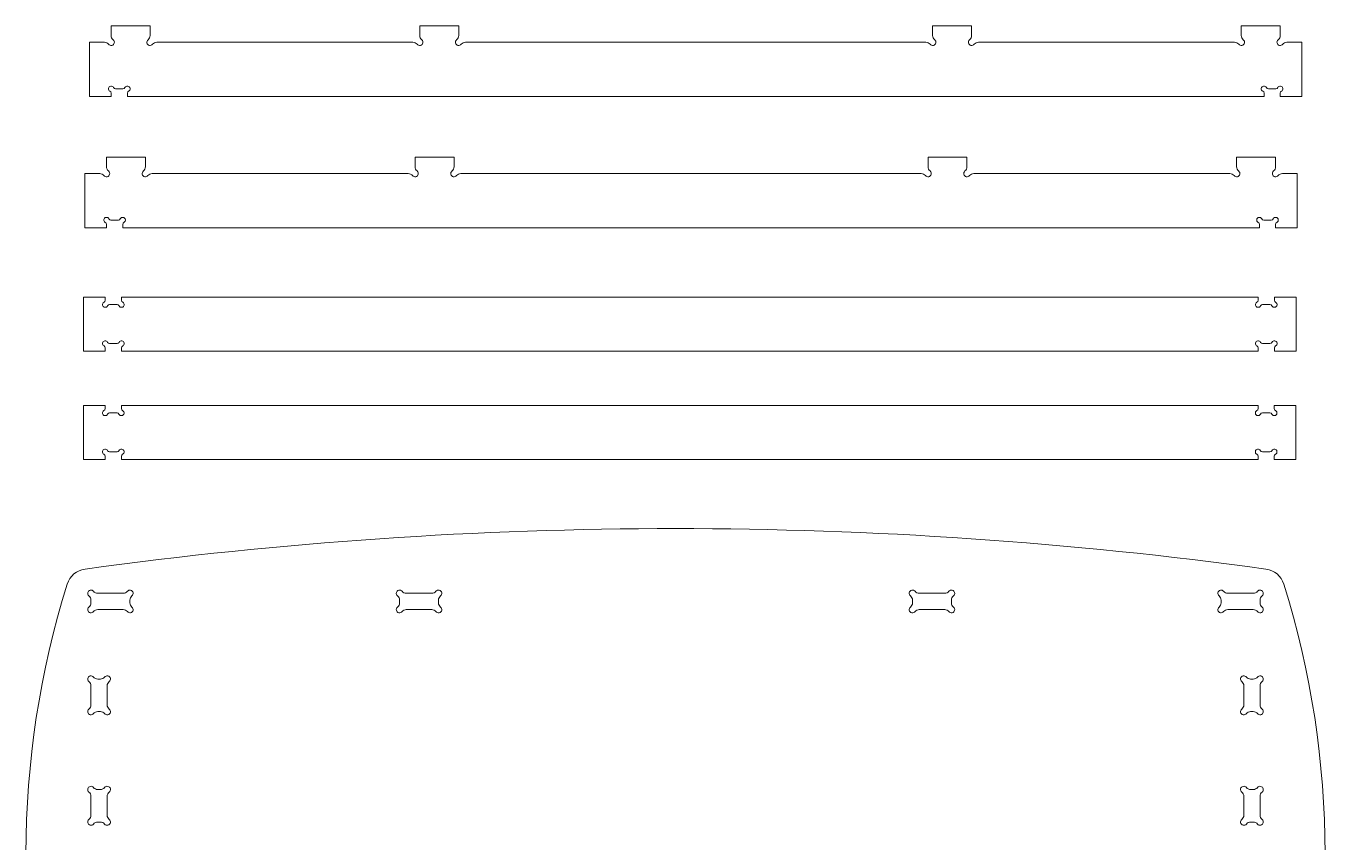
# Model space of a CAD drawing. Header units: millimetres. Extents: x -534 to 666, y -172 to 1335.
# Drawn here: x -534 to 666, y 581 to 1335 of the extents above; entities that cross this region are included whole.
import ezdxf

# ---------------------------------------------------------------- set-up
doc = ezdxf.new("R2010")
doc.units = ezdxf.units.MM

msp = doc.modelspace()

# ---------------------------------------------------------------- linework, layer by layer
at = {"color": 7, "linetype": 'Continuous', "lineweight": 15}
for p, q in [((-455.2402770302, 1334.8133102413), (-455.2402770302, 1326.0583082397)), ((-455.2402770302, 1334.8133102413), (-419.2402770302, 1334.8133102413)), ((-419.2402770302, 1334.8133102413), (-419.2402770302, 1326.0583082397)), ((-170.1634155341, 1334.8133102413), (-170.1634155341, 1326.0583082397)), ((-170.1634155341, 1334.8133102413), (-134.1634155341, 1334.8133102413)), ((-134.1634155341, 1334.8133102413), (-134.1634155341, 1326.0583082397)), ((303.6828614736, 1334.8133102413), (339.6828614736, 1334.8133102413)), ((303.6828614736, 1334.8133102413), (303.6828614736, 1326.0583082397)), ((339.6828614736, 1334.8133102413), (339.6828614736, 1326.0583082397)), ((588.7597229697, 1334.8133102413), (588.7597229697, 1326.0583082397)), ((588.7597229697, 1334.8133102413), (624.7597229697, 1334.8133102413)), ((624.7597229697, 1334.8133102413), (624.7597229697, 1326.0583082397)), ((-475.2402770303, 1319.8133102413), (-475.2402770303, 1269.8133102413)), ((-475.2402770303, 1319.8133102413), (-461.4852750286, 1319.8133102413)), ((-412.9952790318, 1319.8133102413), (-176.4084135325, 1319.8133102413)), ((-127.9184175357, 1319.8133102413), (297.4378634752, 1319.8133102413)), ((345.927859472, 1319.8133102413), (582.5147249713, 1319.8133102413)), ((631.0047209681, 1319.8133102413), (644.7597229697, 1319.8133102413)), ((644.7597229697, 1319.8133102413), (644.7597229697, 1269.8133102413)), ((-455.2402770303, 1272.8232216335), (-455.2402770303, 1269.8133102413)), ((-444.2714059044, 1276.8133102413), (-451.1890455185, 1276.8133102413)), ((-440.2402770303, 1269.8133102413), (-440.2402770303, 1272.8133102413)), ((609.7597229697, 1272.8133102413), (609.7597229697, 1269.8133102413)), ((620.708491458, 1276.8133102413), (613.7908518439, 1276.8133102413)), ((624.7597229697, 1269.8133102413), (624.7597229697, 1272.8232216335)), ((-475.2402770303, 1269.8133102413), (-455.2402770303, 1269.8133102413)), ((-440.2402770303, 1269.8133102413), (609.7597229697, 1269.8133102413)), ((624.7597229697, 1269.8133102413), (644.7597229697, 1269.8133102413)), ((-459.5231729432, 1213.5740512447), (-459.5231729432, 1204.8190492431)), ((-459.5231729432, 1213.5740512447), (-423.5231729432, 1213.5740512447)), ((-423.5231729432, 1213.5740512447), (-423.5231729432, 1204.8190492431)), ((-174.4463114471, 1213.5740512447), (-174.4463114471, 1204.8190492431)), ((-174.4463114471, 1213.5740512447), (-138.4463114471, 1213.5740512447)), ((-138.4463114471, 1213.5740512447), (-138.4463114471, 1204.8190492431)), ((299.3999655606, 1213.5740512447), (335.3999655606, 1213.5740512447)), ((299.3999655606, 1213.5740512447), (299.3999655606, 1204.8190492431)), ((335.3999655606, 1213.5740512447), (335.3999655606, 1204.8190492431)), ((584.4768270567, 1213.5740512447), (584.4768270567, 1204.8190492431)), ((584.4768270567, 1213.5740512447), (620.4768270567, 1213.5740512447)), ((620.4768270567, 1213.5740512447), (620.4768270567, 1204.8190492431)), ((-479.5231729432, 1198.5740512447), (-479.5231729432, 1148.5740512447)), ((-479.5231729433, 1198.5740512447), (-465.7681709416, 1198.5740512447)), ((-417.2781749448, 1198.5740512447), (-180.6913094455, 1198.5740512447)), ((-132.2013134487, 1198.5740512447), (293.1549675622, 1198.5740512447)), ((341.644963559, 1198.5740512447), (578.2318290583, 1198.5740512447)), ((626.7218250551, 1198.5740512447), (640.4768270568, 1198.5740512447)), ((640.4768270568, 1198.5740512447), (640.4768270568, 1148.5740512447)), ((-448.5543018174, 1155.5740512447), (-455.4719414315, 1155.5740512447)), ((616.425595545, 1155.5740512447), (609.5079559309, 1155.5740512447)), ((-479.5231729432, 1148.5740512447), (-459.5231729432, 1148.5740512447)), ((-459.5231729432, 1151.5839626369), (-459.5231729432, 1148.5740512447)), ((-444.5231729432, 1148.5740512447), (-444.5231729432, 1151.5740512447)), ((-444.5231729432, 1148.5740512447), (605.4768270568, 1148.5740512447)), ((605.4768270568, 1151.5740512447), (605.4768270568, 1148.5740512447)), ((620.4768270568, 1148.5740512447), (620.4768270568, 1151.5839626369)), ((620.4768270568, 1148.5740512447), (640.4768270568, 1148.5740512447)), ((-480.671305283, 1084.5465288256), (-480.671305283, 1034.5465169047)), ((-480.671305283, 1084.5465288256), (-460.6713057301, 1084.5465288256)), ((-460.6713057301, 1084.5465288256), (-460.6713057301, 1081.5366134737)), ((-445.671305134, 1081.5465674494), (-445.671305134, 1084.5465288256)), ((-445.671305134, 1084.5465288256), (604.3286844351, 1084.5465288256)), ((604.3286844351, 1084.5465288256), (604.3286844351, 1081.5465674494)), ((619.32867013, 1081.5366134737), (619.32867013, 1084.5465288256)), ((619.32867013, 1084.5465288256), (639.3286510565, 1084.5465288256)), ((639.3286510565, 1084.5465288256), (639.3286510565, 1034.5465169047)), ((-456.6200748822, 1077.5465593432), (-449.7024343154, 1077.5465593432)), ((608.3598657706, 1077.5465593432), (615.2774616339, 1077.5465593432)), ((-480.671305283, 1034.5465169047), (-460.6713057301, 1034.5465169047)), ((-460.6713057301, 1037.5564322565), (-460.6713057301, 1034.5465169047)), ((-449.7024343154, 1041.5465459917), (-456.6200748822, 1041.5465459917)), ((-445.671305134, 1034.5465169047), (-445.671305134, 1037.5465378855)), ((-445.671305134, 1034.5465169047), (604.3286844351, 1034.5465169047)), ((604.3286844351, 1037.5465378855), (604.3286844351, 1034.5465169047)), ((615.2774616339, 1041.5465459917), (608.3598657706, 1041.5465459917)), ((619.32867013, 1034.5465169047), (619.32867013, 1037.5564322565)), ((619.32867013, 1034.5465169047), (639.3286510565, 1034.5465169047)), ((-480.7487304503, 984.5325088709), (-480.7487304503, 934.53249695)), ((-480.7487304503, 984.5325088709), (-460.7487308973, 984.5325088709)), ((-460.7487308973, 984.5325088709), (-460.7487308973, 981.5225935191)), ((-445.7487303013, 981.5325474948), (-445.7487303013, 984.5325088709)), ((-445.7487303013, 984.5325088709), (604.2512592679, 984.5325088709)), ((604.2512592679, 984.5325088709), (604.2512592679, 981.5325474948)), ((619.2512449628, 981.5225935191), (619.2512449628, 984.5325088709)), ((619.2512449628, 984.5325088709), (639.2512258893, 984.5325088709)), ((639.2512258893, 984.5325088709), (639.2512258893, 934.53249695)), ((-456.6975000495, 977.5325393885), (-449.7798594826, 977.5325393885)), ((608.2824406034, 977.5325393885), (615.2000364667, 977.5325393885)), ((-460.7487308973, 937.5424123019), (-460.7487308973, 934.53249695)), ((-449.7798594826, 941.5325260371), (-456.6975000495, 941.5325260371)), ((-445.7487303013, 934.53249695), (-445.7487303013, 937.5325179309)), ((604.2512592679, 937.5325179309), (604.2512592679, 934.53249695)), ((615.2000364667, 941.5325260371), (608.2824406034, 941.5325260371)), ((619.2512449628, 934.53249695), (619.2512449628, 937.5424123019)), ((-480.7487304503, 934.53249695), (-460.7487308973, 934.53249695)), ((-445.7487303013, 934.53249695), (604.2512592679, 934.53249695)), ((619.2512449628, 934.53249695), (639.2512258893, 934.53249695)), ((-473.873694821, 802.1926061965), (-473.873694821, 804.7026099421)), ((-467.6287001211, 810.9476120926), (-444.1186910707, 810.9476120926)), ((-437.8736963707, 804.7026099421), (-437.8736963707, 802.1926061965)), ((-188.7968456584, 802.1926061965), (-188.7968456584, 804.7026099421)), ((-182.5518286067, 810.9476120926), (-159.0418195564, 810.9476120926)), ((-152.796832307, 804.7026099421), (-152.796832307, 802.1926061965)), ((285.0494706791, 802.1926061965), (285.0494706791, 804.7026099421)), ((291.2944281262, 810.9476120926), (314.8044669789, 810.9476120926)), ((321.0494244259, 804.7026099421), (321.0494244259, 802.1926061965)), ((570.1262676877, 802.1926061965), (570.1262676877, 804.7026099421)), ((576.3712847394, 810.9476120926), (599.8812639874, 810.9476120926)), ((606.1262810391, 804.7026099421), (606.1262810391, 802.1926061965)), ((-444.1186910707, 795.9476114965), (-467.6287001211, 795.9476114965)), ((-159.0418195564, 795.9476114965), (-182.5518286067, 795.9476114965)), ((314.8044669789, 795.9476114965), (291.2944281262, 795.9476114965)), ((599.8812639874, 795.9476114965), (576.3712847394, 795.9476114965)), ((-473.873694821, 725.5287172056), (-473.873694821, 708.0187203146)), ((-465.1186963755, 731.7737193562), (-467.6287001211, 731.7737193562)), ((-458.873694225, 708.0187203146), (-458.873694225, 725.5287172056)), ((591.1262953442, 725.5287172056), (591.1262953442, 708.0187203146)), ((599.8812639874, 731.7737193562), (597.3713123959, 731.7737193562)), ((606.1262810391, 708.0187203146), (606.1262810391, 725.5287172056)), ((-467.6287001211, 701.7737181641), (-465.1186963755, 701.7737181641)), ((597.3713123959, 701.7737181641), (599.8812639874, 701.7737181641)), ((-465.1186963755, 629.7737212635), (-467.6287001211, 629.7737212635)), ((599.8812639874, 629.7737212635), (597.3713123959, 629.7737212635)), ((-473.873694821, 623.5287340141), (-473.873694821, 606.0187073208)), ((-458.873694225, 606.0187073208), (-458.873694225, 623.5287340141)), ((591.1262953442, 623.5287340141), (591.1262953442, 606.0187073208)), ((606.1262810391, 606.0187073208), (606.1262810391, 623.5287340141)), ((-467.6287001211, 599.7737200714), (-465.1186963755, 599.7737200714)), ((597.3713123959, 599.7737200714), (599.8812639874, 599.7737200714))]:
    msp.add_line(p, q, dxfattribs=at)
for centre, radius, start, end in [((-455.2402770302, 1319.8133102413), 2.999999999999942, 218.6821874535, 51.3178125465), ((-450.2402770302, 1326.0583082397), 5.000000000000512, 180, 231.3178125465), ((-419.2402770302, 1319.8133102413), 2.999999999999942, 128.6821874535, 321.3178125465), ((-424.2402770302, 1326.0583082397), 5.000000000000105, 308.6821874535, 0), ((-170.1634155341, 1319.8133102413), 2.999999999999924, 218.6821874535, 51.3178125465), ((-165.1634155341, 1326.0583082397), 5.000000000000796, 180, 231.3178125465), ((-134.1634155341, 1319.8133102413), 2.999999999999897, 128.6821874535, 321.3178125465), ((-139.1634155341, 1326.0583082397), 4.999999999999998, 308.6821874535, 0), ((303.6828614736, 1319.8133102413), 2.999999999999897, 218.6821874535, 51.3178125465), ((308.6828614736, 1326.0583082397), 4.999999999999998, 180, 231.3178125465), ((339.6828614736, 1319.8133102413), 2.999999999999907, 128.6821874535, 321.3178125465), ((334.6828614736, 1326.0583082397), 4.999999999999927, 308.6821874535, 0), ((588.7597229697, 1319.8133102413), 2.999999999999977, 218.6821874535, 51.3178125465), ((593.7597229697, 1326.0583082397), 5.000000000000069, 180, 231.3178125465), ((624.7597229697, 1319.8133102413), 2.999999999999977, 128.6821874535, 321.3178125465), ((619.7597229697, 1326.0583082397), 5.000000000000069, 308.6821874535, 0), ((-461.4852750286, 1314.8133102413), 5.000000000000254, 38.6821874535, 90), ((-412.9952790318, 1314.8133102413), 5.000000000000227, 90, 141.3178125465), ((-176.4084135325, 1314.8133102413), 5.00000000000021, 38.6821874535, 90), ((-127.9184175357, 1314.8133102413), 5.000000000000018, 90, 141.3178125465), ((297.4378634752, 1314.8133102413), 5.000000000000007, 38.6821874535, 90), ((345.927859472, 1314.8133102413), 4.999999999999935, 90, 141.3178125465), ((582.5147249713, 1314.8133102413), 5.00000000000021, 38.6821874535, 90), ((631.0047209681, 1314.8133102413), 5.00000000000021, 90, 141.3178125465), ((-455.2402770303, 1276.8543505076), 2.500000000002219, 25.8059368095, 243.6122000387), ((-457.2402770303, 1272.8232216335), 2, 359.9999999999, 63.6122000388), ((-451.1890455185, 1278.8133102413), 1.99999999999978, 205.8059368094, 270), ((-444.2714059044, 1278.8133102413), 1.999999999999773, 270, 334.1940631908), ((-440.2201743926, 1276.8543505076), 2.500000000001076, 296.1024258834, 154.1940631906), ((-438.2402770303, 1272.8133102413), 1.999999999999917, 116.1024258834, 180), ((609.7396203321, 1276.8543505076), 2.500000000000185, 25.8059368094, 243.8975741167), ((607.7597229697, 1272.8133102413), 2.000000000001968, 0, 63.8975741165), ((613.7908518439, 1278.8133102413), 1.999999999999934, 205.8059368094, 270), ((620.708491458, 1278.8133102413), 1.999999999999773, 270, 334.1940631906), ((624.7597229697, 1276.8543505077), 2.500000000006869, 296.3877999613, 154.1940631907), ((626.7597229697, 1272.8232216335), 1.999999999999773, 116.3877999612, 180), ((-459.5231729432, 1198.5740512447), 2.99999999999996, 218.6821874535, 51.3178125465), ((-454.5231729432, 1204.8190492431), 5.000000000000568, 180, 231.3178125465), ((-423.5231729432, 1198.5740512447), 2.999999999999817, 128.6821874535, 321.3178125465), ((-428.5231729432, 1204.8190492431), 5.000000000000069, 308.6821874535, 0), ((-174.4463114471, 1198.5740512447), 2.999999999999924, 218.6821874535, 51.3178125465), ((-169.4463114471, 1204.8190492431), 5.000000000000796, 180, 231.3178125465), ((-138.4463114471, 1198.5740512447), 3.000000000000017, 128.6821874535, 321.3178125465), ((-143.4463114471, 1204.8190492431), 4.999999999999998, 308.6821874535, 0), ((299.3999655606, 1198.5740512447), 2.999999999999995, 218.6821874535, 51.3178125465), ((304.3999655606, 1204.8190492431), 4.999999999999998, 180, 231.3178125465), ((335.3999655606, 1198.5740512447), 2.999999999999817, 128.6821874535, 321.3178125465), ((330.3999655606, 1204.8190492431), 4.999999999999963, 308.6821874535, 0), ((584.4768270567, 1198.5740512447), 2.99999999999996, 218.6821874535, 51.3178125465), ((589.4768270567, 1204.8190492431), 5.000000000000069, 180, 231.3178125465), ((620.4768270567, 1198.5740512447), 2.999999999999817, 128.6821874535, 321.3178125465), ((615.4768270567, 1204.8190492431), 5.000000000000069, 308.6821874535, 0), ((-465.7681709416, 1193.5740512447), 5.000000000000112, 38.6821874535, 90), ((-417.2781749448, 1193.5740512447), 5.00000000000021, 90, 141.3178125465), ((-180.6913094455, 1193.5740512447), 5.000000000000227, 38.6821874535, 90), ((-132.2013134487, 1193.5740512447), 5, 90, 141.3178125465), ((293.1549675622, 1193.5740512447), 5, 38.6821874535, 90), ((341.644963559, 1193.5740512447), 5.000000000000227, 90, 141.3178125465), ((578.2318290583, 1193.5740512447), 5.000000000000157, 38.6821874535, 90), ((626.7218250551, 1193.5740512447), 5.00000000000021, 90, 141.3178125465), ((-459.5231729432, 1155.6150915111), 2.50000000000227, 25.8059368095, 243.6122000387), ((-461.5231729432, 1151.5839626369), 2, 359.9999999999, 63.6122000388), ((-455.4719414315, 1157.5740512447), 1.999999999999773, 205.8059368094, 270), ((-448.5543018174, 1157.5740512447), 1.999999999999773, 270, 334.1940631908), ((-444.5030703056, 1155.6150915111), 2.500000000000925, 296.1024258834, 154.1940631906), ((-442.5231729432, 1151.5740512447), 2.000000000000121, 116.1024258834, 180), ((605.4567244191, 1155.6150915111), 2.499999999999984, 25.8059368094, 243.8975741167), ((603.4768270568, 1151.5740512447), 2.000000000001968, 0, 63.8975741165), ((609.5079559309, 1157.5740512447), 2.000000000000036, 205.8059368094, 270), ((616.425595545, 1157.5740512447), 1.999999999999773, 270, 334.1940631906), ((620.4768270568, 1155.6150915111), 2.500000000006869, 296.3877999613, 154.1940631907), ((622.4768270568, 1151.5839626369), 1.999999999999886, 116.3877999612, 180), ((-462.6713060281, 1081.5366344793), 2, 296.3877999613, 359.9999999999), ((-443.6713060281, 1081.5465458715), 1.999999999999773, 180, 243.8975741166), ((602.3286939719, 1081.5465458715), 2.000000000001968, 296.1024258835, 0), ((621.3286939719, 1081.5366344793), 2.000000000002845, 180, 243.6122000389), ((-460.6713060281, 1077.5055056051), 2.500000000004746, 116.3877999612, 334.1940631907), ((-456.6200745163, 1075.5465458715), 1.999999999999773, 90, 154.1940631906), ((-449.7024349023, 1075.5465458715), 2.000000000003299, 25.8059368096, 90), ((-445.6512033905, 1077.5055056051), 2.500000000000712, 205.8059368093, 63.8975741166), ((604.3085913343, 1077.5055056051), 2.499999999999984, 116.1024258833, 334.1940631906), ((608.359822846, 1075.5465458715), 2.000000000000682, 90, 154.1940631906), ((615.2774624601, 1075.5465458715), 1.999999999999773, 25.8059368094, 90), ((619.3286939719, 1077.5055056051), 2.500000000002768, 205.8059368095, 63.6122000386), ((-460.6713060281, 1041.5875861379), 2.50000000000212, 25.8059368095, 243.6122000387), ((-445.6512033905, 1041.5875861379), 2.500000000001076, 296.1024258834, 154.1940631906), ((604.3085913343, 1041.5875861379), 2.499999999999984, 25.8059368094, 243.8975741167), ((619.3286939719, 1041.5875861379), 2.500000000006665, 296.3877999613, 154.1940631907), ((-462.6713060281, 1037.5564572637), 2, 359.9999999999, 63.6122000388), ((-456.6200745163, 1043.5465458715), 1.999999999999879, 205.8059368094, 270), ((-449.7024349023, 1043.5465458715), 1.999999999999773, 270, 334.1940631908), ((-443.6713060281, 1037.5465458715), 1.999999999999917, 116.1024258834, 180), ((602.3286939719, 1037.5465458715), 2.000000000002172, 0, 63.8975741165), ((608.359822846, 1043.5465458715), 1.999999999999934, 205.8059368094, 270), ((615.2774624601, 1043.5465458715), 1.999999999999773, 270, 334.1940631906), ((621.3286939719, 1037.5564572638), 1.999999999999773, 116.3877999612, 180), ((-460.7487311953, 977.4914856505), 2.500000000004619, 116.3877999612, 334.1940631907), ((-462.7487311953, 981.5226145246), 2, 296.3877999613, 359.9999999999), ((-456.6974996836, 975.5325259169), 1.999999999999773, 90, 154.1940631906), ((-449.7798600695, 975.5325259168), 2.000000000003201, 25.8059368096, 90), ((-445.7286285577, 977.4914856505), 2.500000000000304, 205.8059368093, 63.8975741166), ((-443.7487311953, 981.5325259168), 1.999999999999773, 180, 243.8975741166), ((604.231166167, 977.4914856505), 2.500000000000135, 116.1024258833, 334.1940631906), ((602.2512688047, 981.5325259169), 2.000000000001968, 296.1024258835, 0), ((608.2823976788, 975.5325259169), 2.000000000000682, 90, 154.1940631906), ((615.2000372929, 975.5325259169), 1.999999999999773, 25.8059368094, 90), ((619.2512688047, 977.4914856505), 2.500000000002871, 205.8059368095, 63.6122000386), ((621.2512688047, 981.5226145246), 2.000000000002641, 180, 243.6122000389), ((-460.7487311953, 941.5735661832), 2.50000000000227, 25.8059368095, 243.6122000387), ((-462.7487311953, 937.5424373091), 2, 359.9999999999, 63.6122000388), ((-456.6974996836, 943.5325259168), 1.999999999999773, 205.8059368094, 270), ((-449.7798600695, 943.5325259168), 1.999999999999773, 270, 334.1940631908), ((-445.7286285577, 941.5735661832), 2.500000000000925, 296.1024258834, 154.1940631906), ((-443.7487311953, 937.5325259168), 1.999999999999917, 116.1024258834, 180), ((604.231166167, 941.5735661832), 2.500000000000086, 25.8059368094, 243.8975741167), ((602.2512688047, 937.5325259169), 2.000000000001968, 0, 63.8975741165), ((608.2823976788, 943.5325259169), 1.999999999999983, 205.8059368094, 270), ((615.2000372929, 943.5325259169), 1.999999999999773, 270, 334.1940631906), ((619.2512688047, 941.5735661832), 2.500000000006767, 296.3877999613, 154.1940631907), ((621.2512688047, 937.5424373091), 1.999999999999773, 116.3877999612, 180), ((66.126304881, -3129.2864625), 4000, 82.1622261053, 97.8377738947), ((-476.6212085707, 813.5329775254), 20.00000000000026, 97.8377738947, 162.5557850842), ((608.8738183326, 813.5329775254), 20.00000000000059, 17.4442149158, 82.1622261053), ((296.126304881, 570.7135375), 830.0000000000003, 162.5557850842, 197.4442149158), ((-163.873695119, 570.7135375), 830.0000000000006, 342.5557850842, 17.4442149158), ((-473.873695119, 810.9476104469), 3.000000000000191, 38.6821874535, 231.3178125465), ((-478.873695119, 804.7026124485), 5.000000000091461, 0, 51.3178125465), ((-467.6286971206, 815.9476104469), 4.999999999999886, 218.6821874535, 270), ((-444.1186931174, 815.9476104469), 5.000000000000131, 270, 321.3178125465), ((-437.873695119, 810.9476104469), 3.000000000000191, 308.6821874535, 141.3178125465), ((-432.873695119, 804.7026124485), 4.999999999999829, 128.6821874535, 180), ((-188.7968336229, 810.9476104469), 3.000000000000279, 38.6821874535, 231.3178125465), ((-193.7968336229, 804.7026124485), 5.000000000091433, 360, 51.3178125465), ((-182.5518356245, 815.9476104469), 4.999999999999887, 218.6821874535, 270), ((-159.0418316213, 815.9476104469), 4.999999999999887, 270, 321.3178125465), ((-152.7968336229, 810.9476104469), 3.000000000000302, 308.6821874535, 141.3178125465), ((-147.7968336229, 804.7026124485), 4.999999999999963, 128.6821874535, 180), ((285.0494433848, 810.9476104469), 2.999999999999995, 38.6821874535, 231.3178125465), ((280.0494433848, 804.7026124485), 4.999999999999909, 0, 51.3178125465), ((291.2944413832, 815.9476104469), 5.000000000000227, 218.6821874535, 270), ((314.8044453864, 815.9476104469), 5.000000000000327, 270, 321.3178125465), ((321.0494433848, 810.9476104469), 3.000000000000137, 308.6821874535, 141.3178125465), ((326.0494433848, 804.7026124485), 4.999999999999886, 128.6821874535, 180), ((570.1263048809, 810.9476104469), 3.000000000000208, 38.6821874535, 231.3178125465), ((565.1263048809, 804.7026124485), 4.999999999999945, 360, 51.3178125465), ((576.3713028793, 815.9476104469), 5.000000000000069, 218.6821874535, 270), ((599.8813068825, 815.9476104469), 5.000000000000265, 270, 321.3178125465), ((606.1263048809, 810.9476104469), 3.000000000000332, 308.6821874535, 141.3178125465), ((611.1263048809, 804.7026124485), 4.999999999999886, 128.6821874535, 180), ((-473.873695119, 795.9476104469), 2.999999999999942, 128.6821874535, 321.3178125465), ((-478.873695119, 802.1926084453), 4.999999999999945, 308.6821874535, 0), ((-467.6286971206, 790.9476104469), 5.00000000293528, 90, 141.3178125465), ((-444.1186931174, 790.9476104469), 4.99999999999998, 38.6821874535, 90), ((-437.873695119, 795.9476104469), 3.000000000000031, 218.6821874535, 51.3178125465), ((-432.873695119, 802.1926084453), 4.999999999999838, 180, 231.3178125465), ((-188.7968336229, 795.9476104469), 2.999999999999924, 128.6821874535, 321.3178125465), ((-193.7968336229, 802.1926084453), 4.999999999999886, 308.6821874535, 0), ((-182.5518356245, 790.9476104469), 5.000000002935735, 90, 141.3178125465), ((-159.0418316213, 790.9476104469), 5.000000000000341, 38.6821874535, 90), ((-152.7968336229, 795.9476104469), 3.000000000000124, 218.6821874535, 51.3178125465), ((-147.7968336229, 802.1926084453), 4.999999999999886, 180, 231.3178125465), ((285.0494433848, 795.9476104469), 2.999999999999853, 128.6821874535, 321.3178125465), ((280.0494433848, 802.1926084453), 4.999999999999886, 308.6821874535, 0), ((291.2944413832, 790.9476104469), 5.00000000293619, 90, 141.3178125465), ((314.8044453864, 790.9476104469), 4.999999999999936, 38.6821874535, 90), ((321.0494433848, 795.9476104469), 2.999999999999924, 218.6821874535, 51.3178125465), ((326.0494433848, 802.1926084453), 5.000000000000114, 180, 231.3178125465), ((570.1263048809, 795.9476104469), 2.999999999999906, 128.6821874535, 321.3178125465), ((565.1263048809, 802.1926084453), 4.999999999999886, 308.6821874535, 0), ((576.3713028793, 790.9476104469), 5.000000002936645, 90, 141.3178125465), ((599.8813068825, 790.9476104469), 5.000000000000341, 38.6821874535, 90), ((606.1263048809, 795.9476104469), 2.999999999999977, 218.6821874535, 51.3178125465), ((611.1263048809, 802.1926084453), 5.000000000000341, 180, 231.3178125465), ((-473.873695119, 731.7737175505), 3.000000000000075, 38.6821874535, 231.3178125465), ((-467.6286971206, 736.7737175505), 5.000000000000341, 218.6821874535, 270), ((-465.1186931174, 736.7737175505), 5.000000000000442, 270, 321.3178125465), ((-458.873695119, 731.7737175505), 2.999999999999897, 308.6821874535, 141.3178125465), ((591.1263048809, 731.7737175505), 2.999999999999853, 38.6821874535, 231.3178125465), ((597.3713028793, 736.7737175505), 5.000000000000442, 218.6821874535, 270), ((599.8813068825, 736.7737175505), 5.000000000000341, 270, 321.3178125465), ((606.1263048809, 731.7737175505), 3.000000000000031, 308.6821874535, 141.3178125465), ((-478.873695119, 725.5287195521), 4.999999999999886, 0, 51.3178125465), ((-453.873695119, 725.5287195521), 5.000000000001478, 128.6821874535, 180), ((586.1263048809, 725.5287195521), 5.000000000001478, 0, 51.3178125465), ((611.1263048809, 725.5287195521), 4.999999999999886, 128.6821874535, 180), ((-478.873695119, 708.0187155489), 4.99999999999927, 308.6821874535, 0), ((-453.873695119, 708.0187155489), 5.000000000000909, 180, 231.3178125465), ((586.1263048809, 708.0187155489), 5.000000000000796, 308.6821874535, 0), ((611.1263048809, 708.0187155489), 4.999999999999305, 180, 231.3178125465), ((-473.873695119, 701.7737175505), 3.000000000000777, 128.6821874535, 321.3178125465), ((-467.6286971206, 696.7737175505), 5.000000000000227, 90, 141.3178125465), ((-465.1186931174, 696.7737175505), 5.000000000000371, 38.6821874535, 90), ((-458.873695119, 701.7737175505), 2.999999999999924, 218.6821874535, 51.3178125465), ((591.1263048809, 701.7737175505), 2.99999999999996, 128.6821874535, 321.3178125465), ((597.3713028793, 696.7737175505), 5.000000000000087, 90, 141.3178125465), ((599.8813068825, 696.7737175505), 5.000000000000227, 38.6821874535, 90), ((606.1263048809, 701.7737175505), 3.000000000000741, 218.6821874535, 51.3178125465), ((-473.873695119, 629.7737175505), 3.000000000000066, 38.6821874535, 231.3178125465), ((-478.873695119, 623.5287195521), 4.999999999999886, 0, 51.3178125465), ((-467.6286971206, 634.7737175505), 4.999999999999998, 218.6821874535, 270), ((-465.1186931174, 634.7737175505), 4.999999999999954, 270, 321.3178125465), ((-458.873695119, 629.7737175505), 3.000000000000057, 308.6821874535, 141.3178125465), ((-453.873695119, 623.5287195521), 5.000000000000909, 128.6821874535, 180), ((591.1263048809, 629.7737175505), 2.99999999999996, 38.6821874535, 231.3178125465), ((586.1263048809, 623.5287195521), 5.000000000000796, 0, 51.3178125465), ((597.3713028793, 634.7737175505), 5.000000000000087, 218.6821874535, 270), ((599.8813068825, 634.7737175505), 4.999999999999909, 270, 321.3178125465), ((606.1263048809, 629.7737175505), 3.000000000000102, 308.6821874535, 141.3178125465), ((611.1263048809, 623.5287195521), 4.999999999999886, 128.6821874535, 180), ((-473.873695119, 599.7737175505), 3.000000000000777, 128.6821874535, 321.3178125465), ((-478.873695119, 606.0187155489), 4.999999999999305, 308.6821874535, 0), ((-458.873695119, 599.7737175505), 2.999999999999968, 218.6821874535, 51.3178125465), ((-453.873695119, 606.0187155489), 5.000000000001478, 180, 231.3178125465), ((591.1263048809, 599.7737175505), 2.999999999999924, 128.6821874535, 321.3178125465), ((586.1263048809, 606.0187155489), 5.000000000001478, 308.6821874535, 0), ((606.1263048809, 599.7737175505), 3.000000000000102, 218.6821874535, 51.3178125465), ((611.1263048809, 606.0187155489), 4.999999999999945, 180, 231.3178125465), ((-467.6286971206, 594.7737175505), 4.999999999999998, 90, 141.3178125465), ((-465.1186931174, 594.7737175505), 5.000000000000043, 38.6821874535, 90), ((597.3713028793, 594.7737175505), 5.000000000000087, 90, 141.3178125465), ((599.8813068825, 594.7737175505), 5.000000000000087, 38.6821874535, 90)]:
    msp.add_arc(centre, radius, start, end, dxfattribs=at)

doc.saveas('drawing.dxf')
